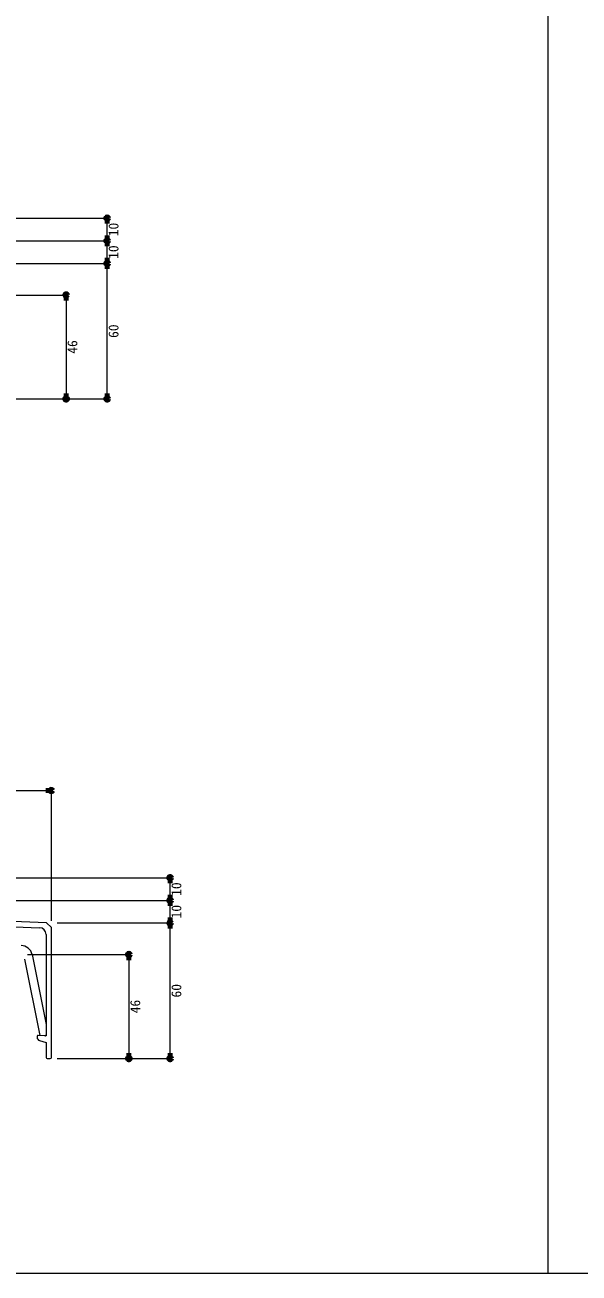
# Model space of a CAD drawing. Units: millimetres, scale not verified. Extents: x -690 to 690, y -477 to 478.
# Drawn here: x -231 to 14, y -477 to 75 of the extents above; entities that cross this region are included whole.
import ezdxf
from ezdxf.enums import TextEntityAlignment as Align

# ---------------------------------------------------------------- set-up
doc = ezdxf.new("R2010")
doc.units = ezdxf.units.MM
doc.header["$LTSCALE"] = 2
for name, color, linetype, lineweight in [('0-0_0', 7, 'Continuous', 80), ('0-1_WAKU', 7, 'Continuous', 18), ('0-5_MOJI', 7, 'Continuous', 18), ('0-7_KASAGI', 150, 'Continuous', 18), ('0-8_sunpo', 7, 'Continuous', 18)]:
    doc.layers.add(name, color=color, linetype=linetype, lineweight=lineweight)
doc.styles.add('ＭＳ ゴシック', font='')
doc.styles.get('ＭＳ ゴシック').set_extended_font_data('MS Gothic')

# ---------------------------------------------------------------- blocks, each defined once
blk = doc.blocks.new('_Dot')
at = {"layer": '0-0_0'}
for p, q in [((-0.5, 0), (-1, 0)), ((0.25, 0), (-0.25, 0))]:
    blk.add_line(p, q, dxfattribs=at)
blk.add_circle((0, 0), 0.25, dxfattribs=at)

msp = doc.modelspace()

# ---------------------------------------------------------------- linework, layer by layer
at = {"layer": '0-1_WAKU'}
msp.add_lwpolyline([(-689.991, -477.444), (690.009, -477.444), (690.009, 477.556), (-689.991, 477.556)], close=True, dxfattribs=at)
at = {"layer": '0-5_MOJI'}
msp.add_line((0.009, 417.556), (0.009, -477.444), dxfattribs=at)
at = {"layer": '0-7_KASAGI'}
for p, q in [((-225.991, -372.71), (-225.991, -373.079)), ((-221.491, -382.454), (-220.191, -382.454))]:
    msp.add_line(p, q, dxfattribs=at)
for points in [[(-221.775, -322.37), (-467.691, -312.454), (-469.691, -310.454), (-469.691, -302.454), (-487.191, -302.454), (-487.191, -299.454), (-488.691, -299.454), (-488.691, -304.754), (-485.291, -304.754), (-485.291, -312.754), (-483.918, -312.754)], [(-482.576, -311.924), (-481.491, -309.754), (-482.991, -309.754), (-482.991, -304.754), (-471.991, -304.754), (-471.991, -311.406), (-468.682, -314.716), (-224.87, -324.547)], [(-219.691, -381.954), (-219.691, -324.454), (-221.775, -322.37)], [(-221.991, -327.544), (-221.991, -372.454), (-225.456, -372.211)], [(-228.187, -336.473), (-221.991, -367.454), (-221.991, -371.917)], [(-222.526, -372.416), (-224.597, -372.271), (-231.358, -338.463)], [(-224.948, -374.508), (-221.991, -375.454), (-221.991, -381.954)]]:
    msp.add_lwpolyline(points, dxfattribs=at)
for centre, radius, start, end in [((-224.991, -327.544), 3, 0, 87.69094), ((-233.09, -337.454), 5, 11.30993, 90), ((-225.491, -372.71), 0.5, 86, 180), ((-224.491, -373.079), 1.5, 180, 252.25913), ((-222.491, -371.917), 0.5, 266, 0), ((-221.491, -381.954), 0.5, 180, 270), ((-220.191, -381.954), 0.5, 270, 0)]:
    msp.add_arc(centre, radius, start, end, dxfattribs=at)
at = {"layer": '0-8_sunpo'}
for p, q in [((-434.491, -10.459), (-194.968, -10.459)), ((-194.968, -18.059), (-194.968, -12.859)), ((-432.491, -20.459), (-194.968, -20.459)), ((-342.491, -20.459), (-194.968, -20.459)), ((-194.968, -28.059), (-194.968, -22.859)), ((-244.991, -30.459), (-194.968, -30.459)), ((-244.991, -30.459), (-194.968, -30.459)), ((-194.968, -88.059), (-194.968, -32.859)), ((-258.11, -44.459), (-213.17, -44.459)), ((-213.17, -46.859), (-213.17, -88.059)), ((-244.991, -90.459), (-194.968, -90.459)), ((-244.991, -90.459), (-213.17, -90.459)), ((-467.291, -263.853), (-222.091, -263.853)), ((-219.691, -321.454), (-219.691, -263.853)), ((-466.691, -302.463), (-167.159, -302.463)), ((-167.159, -310.063), (-167.159, -304.863)), ((-464.691, -312.463), (-167.159, -312.463)), ((-464.691, -312.463), (-167.159, -312.463)), ((-167.159, -320.063), (-167.159, -314.863)), ((-217.182, -322.463), (-167.159, -322.463)), ((-217.182, -322.463), (-167.159, -322.463)), ((-167.159, -380.063), (-167.159, -324.863)), ((-230.3, -336.463), (-185.361, -336.463)), ((-185.361, -338.863), (-185.361, -380.063)), ((-217.182, -382.463), (-167.159, -382.463)), ((-217.182, -382.463), (-185.361, -382.463))]:
    msp.add_line(p, q, dxfattribs=at)

# ---------------------------------------------------------------- block references
at = {"layer": '0-8_sunpo', "xscale": 2.4, "yscale": 2.4}
for p, rotation in [((-194.968, -10.459), 90), ((-194.968, -20.459), 270), ((-194.968, -20.459), 90), ((-194.968, -30.459), 270), ((-194.968, -30.459), 90), ((-213.17, -44.459), 90), ((-213.17, -90.459), 270), ((-194.968, -90.459), 270), ((-167.159, -302.463), 90), ((-167.159, -312.463), 270), ((-167.159, -312.463), 90), ((-167.159, -322.463), 270), ((-167.159, -322.463), 90), ((-185.361, -336.463), 90), ((-185.361, -382.463), 270), ((-167.159, -382.463), 270)]:
    msp.add_blockref('_Dot', p, dxfattribs=dict(at, rotation=rotation))
msp.add_blockref('_Dot', (-219.691, -263.853), dxfattribs=at)

# ---------------------------------------------------------------- texts
at = {"layer": '0-8_sunpo', "style": 'ＭＳ ゴシック'}
for s, p in [('10', (-188.668, -18.459)), ('10', (-188.668, -28.459)), ('60', (-188.668, -63.459)), ('46', (-206.87, -70.459)), ('10', (-160.859, -310.463)), ('10', (-160.859, -320.463)), ('60', (-160.859, -355.463)), ('46', (-179.061, -362.463))]:
    msp.add_text(s, height=4.399, rotation=90, dxfattribs=at).set_placement(p, align=Align.BOTTOM_LEFT)

doc.saveas('drawing.dxf')
